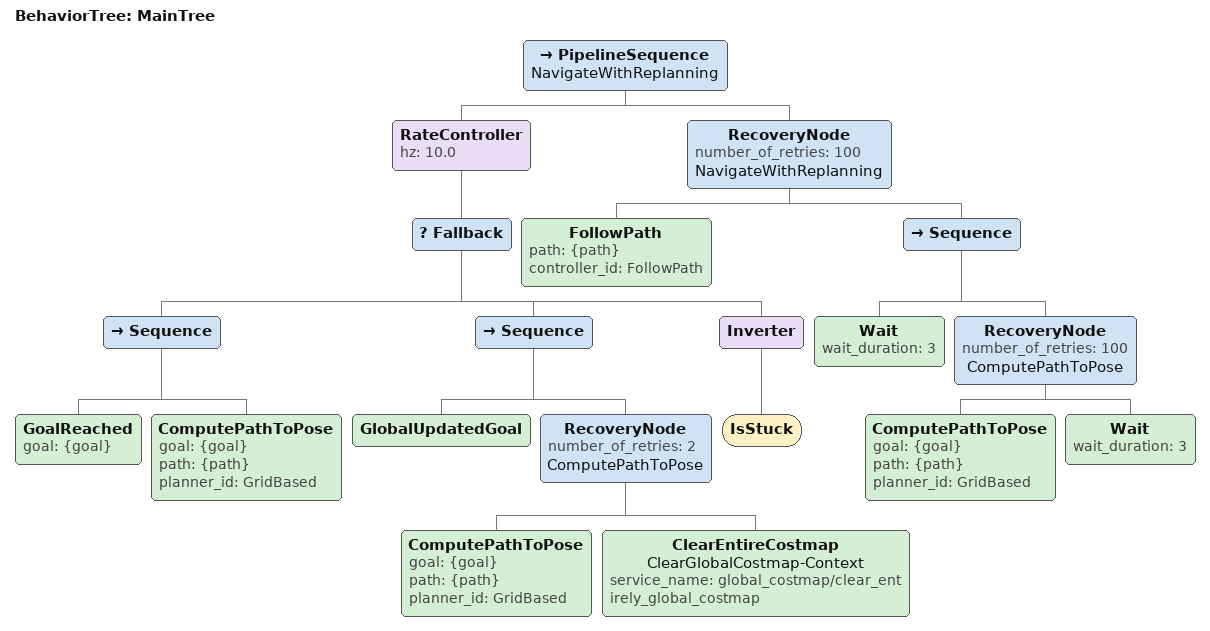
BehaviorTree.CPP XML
<!-- ①パスの定期的な再計算はしない                                                       -->
<!--   ゴール判定で「Reached the goal!」&「Navigation succeeded」とするため               -->
<!--   GoalReachedがSUCCEEDEDのときにComputePathToPoseをコールする                        -->
<!-- ②ゴールの更新はhumbleのプラグインを使用                                             -->
<!--   foxyのGoalUpdatedでは実現ができなさそうなためhumbleのGlobalUpdatedGoalを使って対応 -->
<!-- ③経路の再計算ができない場合は事象がクリアされるまで待機(リトライ100回)              -->
<!--   待機中は再計算を定期的に実施(3s周期)                                               -->

<root main_tree_to_execute="MainTree">
  <BehaviorTree ID="MainTree">
    <PipelineSequence name="NavigateWithReplanning">
      <RateController hz="10.0">
        <Fallback>
          <Sequence>
            <GoalReached goal="{goal}" />
            <ComputePathToPose goal="{goal}" path="{path}" planner_id="GridBased"/>
          </Sequence>
          <Sequence>
            <GlobalUpdatedGoal />
            <RecoveryNode number_of_retries="2" name="ComputePathToPose">
              <ComputePathToPose goal="{goal}" path="{path}" planner_id="GridBased"/>
              <ClearEntireCostmap name="ClearGlobalCostmap-Context" service_name="global_costmap/clear_entirely_global_costmap"/>
            </RecoveryNode>
          </Sequence>
          <Inverter>
            <IsStuck />
          </Inverter>
        </Fallback>
      </RateController>
      <RecoveryNode number_of_retries="100" name="NavigateWithReplanning">
        <FollowPath path="{path}" controller_id="FollowPath"/>
        <Sequence>
          <Wait wait_duration="3" />
          <RecoveryNode number_of_retries="100" name="ComputePathToPose">
            <ComputePathToPose goal="{goal}" path="{path}" planner_id="GridBased"/>
            <Wait wait_duration="3" />
          </RecoveryNode>
        </Sequence>
      </RecoveryNode>
    </PipelineSequence>
  </BehaviorTree>
</root>
